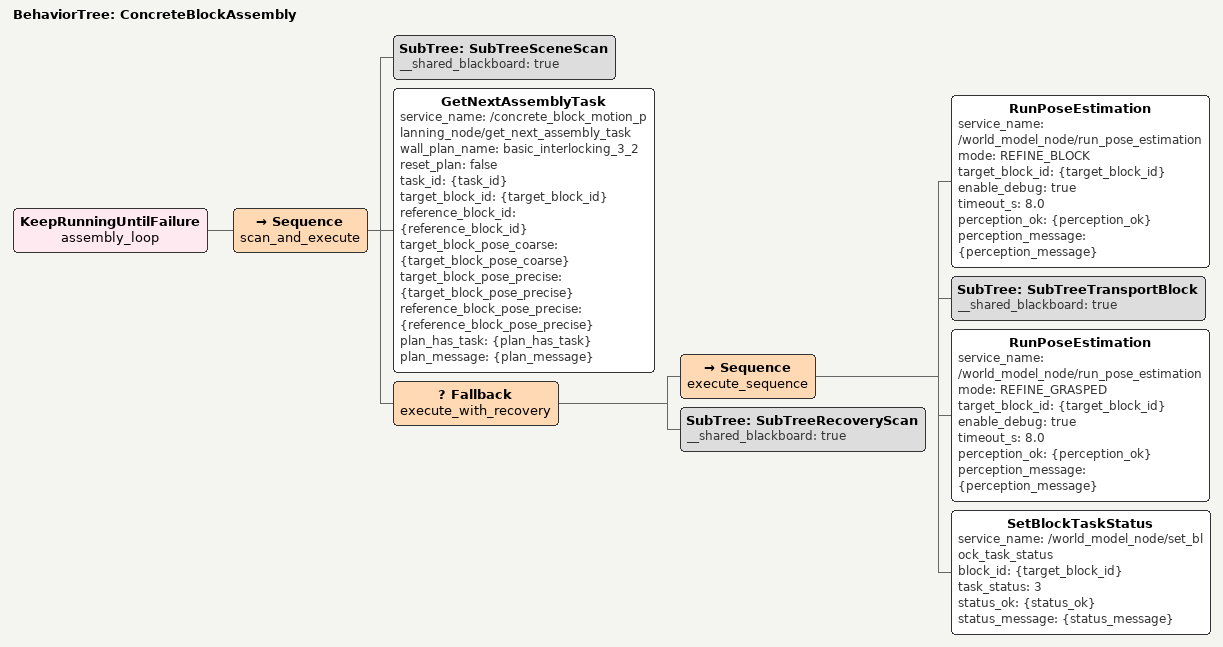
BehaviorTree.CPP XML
<root main_tree_to_execute="ConcreteBlockAssembly">
  <include path="subtree_scene_scan.xml"/>
  <include path="subtree_transport_block.xml"/>
  <include path="subtree_recovery_scan.xml"/>
  <BehaviorTree ID="ConcreteBlockAssembly">
    <KeepRunningUntilFailure name="assembly_loop">
      <Sequence name="scan_and_execute">
        <SubTree ID="SubTreeSceneScan" __shared_blackboard="true"/>

        <GetNextAssemblyTask
          service_name="/concrete_block_motion_planning_node/get_next_assembly_task"
          wall_plan_name="basic_interlocking_3_2"
          reset_plan="false"
          task_id="{task_id}"
          target_block_id="{target_block_id}"
          reference_block_id="{reference_block_id}"
          target_block_pose_coarse="{target_block_pose_coarse}"
          target_block_pose_precise="{target_block_pose_precise}"
          reference_block_pose_precise="{reference_block_pose_precise}"
          plan_has_task="{plan_has_task}"
          plan_message="{plan_message}"/>

        <Fallback name="execute_with_recovery">
          <Sequence name="execute_sequence">
            <RunPoseEstimation
              service_name="/world_model_node/run_pose_estimation"
              mode="REFINE_BLOCK"
              target_block_id="{target_block_id}"
              enable_debug="true"
              timeout_s="8.0"
              perception_ok="{perception_ok}"
              perception_message="{perception_message}"/>

            <SubTree ID="SubTreeTransportBlock" __shared_blackboard="true"/>

            <RunPoseEstimation
              service_name="/world_model_node/run_pose_estimation"
              mode="REFINE_GRASPED"
              target_block_id="{target_block_id}"
              enable_debug="true"
              timeout_s="8.0"
              perception_ok="{perception_ok}"
              perception_message="{perception_message}"/>

            <SetBlockTaskStatus
              service_name="/world_model_node/set_block_task_status"
              block_id="{target_block_id}"
              task_status="3"
              status_ok="{status_ok}"
              status_message="{status_message}"/>
          </Sequence>

          <SubTree ID="SubTreeRecoveryScan" __shared_blackboard="true"/>
        </Fallback>
      </Sequence>
    </KeepRunningUntilFailure>
  </BehaviorTree>
</root>
